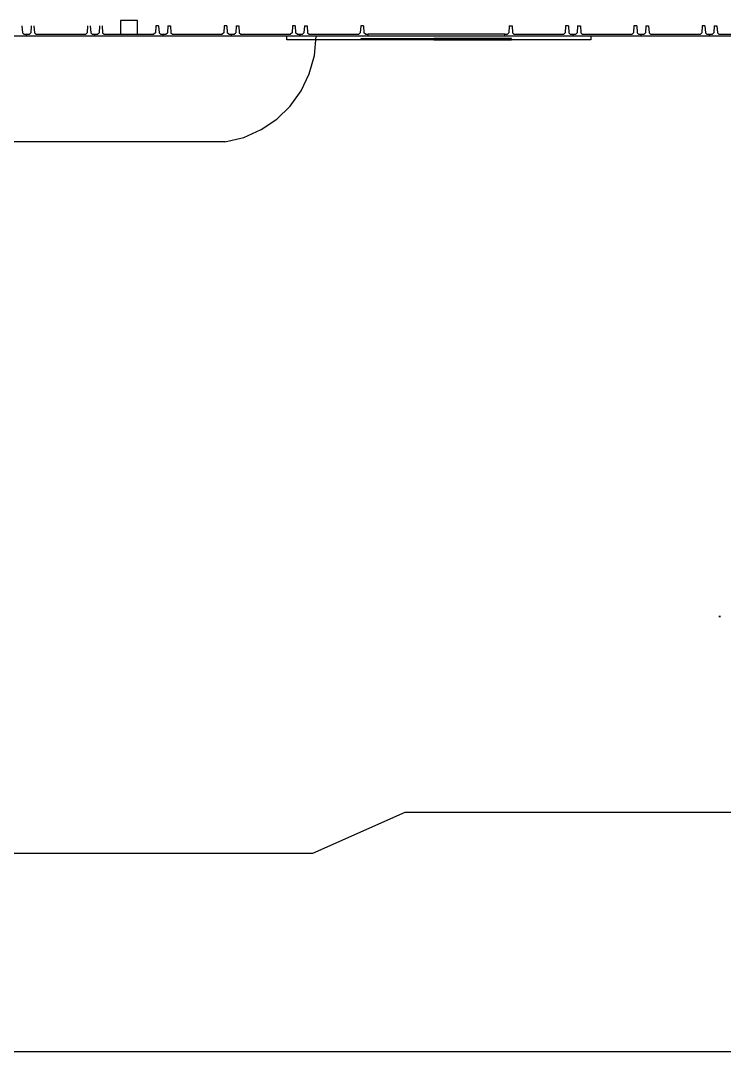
# Model space of a CAD drawing. Header units: metres. Extents: x 2 to 323, y -2 to 254.
# Drawn here: x 110.12 to 130.73, y 7.56 to 37.76 of the extents above; entities that cross this region are included whole.
import ezdxf

# ---------------------------------------------------------------- set-up
doc = ezdxf.new("R2010")
doc.units = ezdxf.units.M
doc.layers.add('REFERENCIA', color=7, linetype='Continuous')

msp = doc.modelspace()

# ---------------------------------------------------------------- linework, layer by layer
at = {"layer": 'REFERENCIA'}
for p, q in [((110.161, 37.611), (110.173, 37.401)), ((110.161, 37.611), (110.173, 37.401)), ((110.431, 37.611), (110.418, 37.401)), ((110.431, 37.611), (110.418, 37.401)), ((110.511, 37.611), (110.523, 37.401)), ((110.511, 37.611), (110.523, 37.401)), ((112.081, 37.611), (112.068, 37.401)), ((112.081, 37.611), (112.068, 37.401)), ((112.161, 37.611), (112.173, 37.401)), ((112.161, 37.611), (112.173, 37.401)), ((112.431, 37.611), (112.418, 37.401)), ((112.431, 37.611), (112.418, 37.401)), ((112.511, 37.611), (112.523, 37.401)), ((112.511, 37.611), (112.523, 37.401)), ((114.081, 37.611), (114.068, 37.401)), ((114.081, 37.611), (114.068, 37.401)), ((114.161, 37.611), (114.081, 37.611)), ((114.161, 37.611), (114.081, 37.611)), ((114.161, 37.611), (114.173, 37.401)), ((114.161, 37.611), (114.173, 37.401)), ((114.431, 37.611), (114.418, 37.401)), ((114.431, 37.611), (114.418, 37.401)), ((114.431, 37.611), (114.511, 37.611)), ((114.431, 37.611), (114.511, 37.611)), ((114.511, 37.611), (114.523, 37.401)), ((114.511, 37.611), (114.523, 37.401)), ((116.081, 37.611), (116.068, 37.401)), ((116.081, 37.611), (116.068, 37.401)), ((116.161, 37.611), (116.081, 37.611)), ((116.161, 37.611), (116.081, 37.611)), ((116.161, 37.611), (116.173, 37.401)), ((116.161, 37.611), (116.173, 37.401)), ((116.431, 37.611), (116.418, 37.401)), ((116.431, 37.611), (116.418, 37.401)), ((116.431, 37.611), (116.511, 37.611)), ((116.431, 37.611), (116.511, 37.611)), ((116.511, 37.611), (116.523, 37.401)), ((116.511, 37.611), (116.523, 37.401)), ((118.081, 37.611), (118.068, 37.401)), ((118.081, 37.611), (118.068, 37.401)), ((118.161, 37.611), (118.081, 37.611)), ((118.161, 37.611), (118.081, 37.611)), ((118.161, 37.611), (118.173, 37.401)), ((118.161, 37.611), (118.173, 37.401)), ((118.431, 37.611), (118.418, 37.401)), ((118.431, 37.611), (118.418, 37.401)), ((118.431, 37.611), (118.511, 37.611)), ((118.431, 37.611), (118.511, 37.611)), ((118.511, 37.611), (118.523, 37.401)), ((118.511, 37.611), (118.523, 37.401)), ((120.081, 37.611), (120.068, 37.401)), ((120.081, 37.611), (120.068, 37.401)), ((120.161, 37.611), (120.081, 37.611)), ((120.161, 37.611), (120.081, 37.611)), ((120.161, 37.611), (120.173, 37.401)), ((120.161, 37.611), (120.173, 37.401)), ((124.431, 37.611), (124.418, 37.401)), ((124.431, 37.611), (124.418, 37.401)), ((124.431, 37.611), (124.511, 37.611)), ((124.431, 37.611), (124.511, 37.611)), ((124.511, 37.611), (124.523, 37.401)), ((124.511, 37.611), (124.523, 37.401)), ((126.081, 37.611), (126.068, 37.401)), ((126.081, 37.611), (126.068, 37.401)), ((126.161, 37.611), (126.081, 37.611)), ((126.161, 37.611), (126.081, 37.611)), ((126.161, 37.611), (126.173, 37.401)), ((126.161, 37.611), (126.173, 37.401)), ((126.431, 37.611), (126.418, 37.401)), ((126.431, 37.611), (126.418, 37.401)), ((126.431, 37.611), (126.511, 37.611)), ((126.431, 37.611), (126.511, 37.611)), ((126.511, 37.611), (126.523, 37.401)), ((126.511, 37.611), (126.523, 37.401)), ((128.081, 37.611), (128.068, 37.401)), ((128.081, 37.611), (128.068, 37.401)), ((128.161, 37.611), (128.081, 37.611)), ((128.161, 37.611), (128.081, 37.611)), ((128.161, 37.611), (128.173, 37.401)), ((128.161, 37.611), (128.173, 37.401)), ((128.431, 37.611), (128.418, 37.401)), ((128.431, 37.611), (128.418, 37.401)), ((128.431, 37.611), (128.511, 37.611)), ((128.431, 37.611), (128.511, 37.611)), ((128.511, 37.611), (128.523, 37.401)), ((128.511, 37.611), (128.523, 37.401)), ((130.081, 37.611), (130.068, 37.401)), ((130.081, 37.611), (130.068, 37.401)), ((130.161, 37.611), (130.081, 37.611)), ((130.161, 37.611), (130.081, 37.611)), ((130.161, 37.611), (130.173, 37.401)), ((130.161, 37.611), (130.173, 37.401)), ((130.431, 37.611), (130.418, 37.401)), ((130.431, 37.611), (130.418, 37.401)), ((130.431, 37.611), (130.511, 37.611)), ((130.431, 37.611), (130.511, 37.611)), ((130.511, 37.611), (130.523, 37.401)), ((130.511, 37.611), (130.523, 37.401)), ((108.296, 37.311), (110.296, 37.311)), ((108.296, 37.311), (110.296, 37.311)), ((110.216, 37.361), (110.173, 37.401)), ((110.216, 37.361), (110.173, 37.401)), ((110.216, 37.361), (110.296, 37.361)), ((110.216, 37.361), (110.296, 37.361)), ((110.296, 37.311), (110.296, 37.361)), ((110.296, 37.361), (110.376, 37.361)), ((110.296, 37.311), (110.296, 37.361)), ((110.296, 37.311), (110.296, 37.361)), ((110.296, 37.361), (110.376, 37.361)), ((110.296, 37.311), (110.296, 37.361)), ((110.296, 37.311), (112.296, 37.311)), ((110.296, 37.311), (112.296, 37.311)), ((110.376, 37.361), (110.418, 37.401)), ((110.376, 37.361), (110.418, 37.401)), ((110.523, 37.401), (110.566, 37.361)), ((110.523, 37.401), (110.566, 37.361)), ((110.566, 37.361), (112.026, 37.361)), ((110.566, 37.361), (112.026, 37.361)), ((112.068, 37.401), (112.026, 37.361)), ((112.068, 37.401), (112.026, 37.361)), ((112.216, 37.361), (112.173, 37.401)), ((112.216, 37.361), (112.173, 37.401)), ((112.216, 37.361), (112.296, 37.361)), ((112.216, 37.361), (112.296, 37.361)), ((112.296, 37.311), (112.296, 37.361)), ((112.296, 37.311), (112.296, 37.361)), ((112.296, 37.361), (112.376, 37.361)), ((112.296, 37.311), (112.296, 37.361)), ((112.296, 37.311), (112.296, 37.361)), ((112.296, 37.361), (112.376, 37.361)), ((112.296, 37.311), (114.296, 37.311)), ((112.296, 37.311), (114.296, 37.311)), ((112.376, 37.361), (112.418, 37.401)), ((112.376, 37.361), (112.418, 37.401)), ((112.523, 37.401), (112.566, 37.361)), ((112.523, 37.401), (112.566, 37.361)), ((112.566, 37.361), (114.026, 37.361)), ((112.566, 37.361), (114.026, 37.361)), ((114.068, 37.401), (114.026, 37.361)), ((114.068, 37.401), (114.026, 37.361)), ((114.216, 37.361), (114.173, 37.401)), ((114.216, 37.361), (114.173, 37.401)), ((114.216, 37.361), (114.296, 37.361)), ((114.216, 37.361), (114.296, 37.361)), ((114.296, 37.311), (114.296, 37.361)), ((114.296, 37.361), (114.376, 37.361)), ((114.296, 37.311), (114.296, 37.361)), ((114.296, 37.311), (114.296, 37.361)), ((114.296, 37.361), (114.376, 37.361)), ((114.296, 37.311), (114.296, 37.361)), ((114.296, 37.311), (116.296, 37.311)), ((114.296, 37.311), (116.296, 37.311)), ((114.376, 37.361), (114.418, 37.401)), ((114.376, 37.361), (114.418, 37.401)), ((114.523, 37.401), (114.566, 37.361)), ((114.523, 37.401), (114.566, 37.361)), ((114.566, 37.361), (116.026, 37.361)), ((114.566, 37.361), (116.026, 37.361)), ((116.068, 37.401), (116.026, 37.361)), ((116.068, 37.401), (116.026, 37.361)), ((116.216, 37.361), (116.173, 37.401)), ((116.216, 37.361), (116.173, 37.401)), ((116.216, 37.361), (116.296, 37.361)), ((116.216, 37.361), (116.296, 37.361)), ((116.296, 37.311), (116.296, 37.361)), ((116.296, 37.361), (116.376, 37.361)), ((116.296, 37.311), (116.296, 37.361)), ((116.296, 37.311), (116.296, 37.361)), ((116.296, 37.361), (116.376, 37.361)), ((116.296, 37.311), (116.296, 37.361)), ((116.296, 37.311), (118.296, 37.311)), ((116.296, 37.311), (118.296, 37.311)), ((116.376, 37.361), (116.418, 37.401)), ((116.376, 37.361), (116.418, 37.401)), ((116.523, 37.401), (116.566, 37.361)), ((116.523, 37.401), (116.566, 37.361)), ((116.566, 37.361), (118.026, 37.361)), ((116.566, 37.361), (118.026, 37.361)), ((118.068, 37.401), (118.026, 37.361)), ((118.068, 37.401), (118.026, 37.361)), ((118.216, 37.361), (118.173, 37.401)), ((118.216, 37.361), (118.173, 37.401)), ((118.216, 37.361), (118.296, 37.361)), ((118.216, 37.361), (118.296, 37.361)), ((118.296, 37.311), (118.296, 37.361)), ((118.296, 37.361), (118.376, 37.361)), ((118.296, 37.311), (118.296, 37.361)), ((118.296, 37.311), (118.296, 37.361)), ((118.296, 37.361), (118.376, 37.361)), ((118.296, 37.311), (118.296, 37.361)), ((118.296, 37.311), (120.296, 37.311)), ((118.296, 37.311), (120.296, 37.311)), ((118.376, 37.361), (118.418, 37.401)), ((118.376, 37.361), (118.418, 37.401)), ((118.523, 37.401), (118.566, 37.361)), ((118.523, 37.401), (118.566, 37.361)), ((118.566, 37.361), (120.026, 37.361)), ((118.566, 37.361), (120.026, 37.361)), ((120.068, 37.401), (120.026, 37.361)), ((120.068, 37.401), (120.026, 37.361)), ((120.216, 37.361), (120.173, 37.401)), ((120.216, 37.361), (120.173, 37.401)), ((120.216, 37.361), (120.296, 37.361)), ((120.216, 37.361), (120.296, 37.361)), ((120.296, 37.311), (120.296, 37.361)), ((120.296, 37.311), (120.296, 37.361)), ((120.296, 37.311), (120.296, 37.361)), ((120.296, 37.311), (120.296, 37.361)), ((124.296, 37.361), (120.296, 37.361)), ((120.296, 37.311), (124.3, 37.311)), ((124.296, 37.311), (124.296, 37.361)), ((124.296, 37.361), (124.376, 37.361)), ((124.296, 37.311), (124.296, 37.361)), ((124.296, 37.361), (124.376, 37.361)), ((124.296, 37.311), (126.296, 37.311)), ((124.296, 37.311), (126.296, 37.311)), ((124.376, 37.361), (124.418, 37.401)), ((124.376, 37.361), (124.418, 37.401)), ((124.523, 37.401), (124.566, 37.361)), ((124.523, 37.401), (124.566, 37.361)), ((124.566, 37.361), (126.026, 37.361)), ((124.566, 37.361), (126.026, 37.361)), ((126.068, 37.401), (126.026, 37.361)), ((126.068, 37.401), (126.026, 37.361)), ((126.216, 37.361), (126.173, 37.401)), ((126.216, 37.361), (126.173, 37.401)), ((126.216, 37.361), (126.296, 37.361)), ((126.216, 37.361), (126.296, 37.361)), ((126.296, 37.311), (126.296, 37.361)), ((126.296, 37.361), (126.376, 37.361)), ((126.296, 37.311), (126.296, 37.361)), ((126.296, 37.311), (126.296, 37.361)), ((126.296, 37.361), (126.376, 37.361)), ((126.296, 37.311), (126.296, 37.361)), ((126.296, 37.311), (128.296, 37.311)), ((126.296, 37.311), (128.296, 37.311)), ((126.376, 37.361), (126.418, 37.401)), ((126.376, 37.361), (126.418, 37.401)), ((126.523, 37.401), (126.566, 37.361)), ((126.523, 37.401), (126.566, 37.361)), ((126.566, 37.361), (128.026, 37.361)), ((126.566, 37.361), (128.026, 37.361)), ((128.068, 37.401), (128.026, 37.361)), ((128.068, 37.401), (128.026, 37.361)), ((128.216, 37.361), (128.173, 37.401)), ((128.216, 37.361), (128.173, 37.401)), ((128.216, 37.361), (128.296, 37.361)), ((128.216, 37.361), (128.296, 37.361)), ((128.296, 37.311), (128.296, 37.361)), ((128.296, 37.311), (128.296, 37.361)), ((128.296, 37.361), (128.376, 37.361)), ((128.296, 37.311), (128.296, 37.361)), ((128.296, 37.311), (128.296, 37.361)), ((128.296, 37.361), (128.376, 37.361)), ((128.296, 37.311), (130.296, 37.311)), ((128.296, 37.311), (130.296, 37.311)), ((128.376, 37.361), (128.418, 37.401)), ((128.376, 37.361), (128.418, 37.401)), ((128.523, 37.401), (128.566, 37.361)), ((128.523, 37.401), (128.566, 37.361)), ((128.566, 37.361), (130.026, 37.361)), ((128.566, 37.361), (130.026, 37.361)), ((130.068, 37.401), (130.026, 37.361)), ((130.068, 37.401), (130.026, 37.361)), ((130.216, 37.361), (130.173, 37.401)), ((130.216, 37.361), (130.173, 37.401)), ((130.216, 37.361), (130.296, 37.361)), ((130.216, 37.361), (130.296, 37.361)), ((130.296, 37.311), (130.296, 37.361)), ((130.296, 37.361), (130.376, 37.361)), ((130.296, 37.311), (130.296, 37.361)), ((130.296, 37.311), (130.296, 37.361)), ((130.296, 37.361), (130.376, 37.361)), ((130.296, 37.311), (130.296, 37.361)), ((130.296, 37.311), (132.296, 37.311)), ((130.296, 37.311), (132.296, 37.311)), ((130.376, 37.361), (130.418, 37.401)), ((130.376, 37.361), (130.418, 37.401)), ((130.523, 37.401), (130.566, 37.361)), ((130.523, 37.401), (130.566, 37.361)), ((130.566, 37.361), (132.026, 37.361)), ((130.566, 37.361), (132.026, 37.361)), ((116.107, 34.21), (67.259, 34.21)), ((121.37, 14.561), (118.666, 13.361)), ((121.37, 14.561), (118.666, 13.361)), ((167.596, 14.561), (121.37, 14.561)), ((167.596, 14.561), (121.37, 14.561)), ((118.666, 13.361), (100.546, 13.361)), ((118.666, 13.361), (100.546, 13.361)), ((37.856, 7.561), (192.761, 7.561)), ((37.856, 7.561), (192.761, 7.561))]:
    msp.add_line(p, q, dxfattribs=at)
for points in [[(113.046, 37.361), (113.546, 37.361), (113.546, 37.761), (113.046, 37.761), (113.046, 37.361)], [(113.046, 37.361), (113.546, 37.361), (113.546, 37.761), (113.046, 37.761), (113.046, 37.361)], [(113.046, 37.361), (113.546, 37.361), (113.546, 37.761), (113.046, 37.761), (113.046, 37.361)], [(113.046, 37.361), (113.546, 37.361), (113.546, 37.761), (113.046, 37.761), (113.046, 37.361)], [(113.046, 37.361), (113.546, 37.361), (113.546, 37.761), (113.046, 37.761), (113.046, 37.361)], [(126.821, 37.201), (117.921, 37.201), (117.921, 37.311), (126.821, 37.311), (126.821, 37.201)], [(126.821, 37.201), (117.921, 37.201), (117.921, 37.311), (126.821, 37.311), (126.821, 37.201)], [(122.221, 37.201), (120.096, 37.201), (120.096, 37.241), (122.221, 37.241), (122.221, 37.201)], [(122.221, 37.201), (124.496, 37.201), (124.496, 37.241), (122.221, 37.241), (122.221, 37.201)], [(122.221, 37.201), (124.496, 37.201), (124.496, 37.241), (122.221, 37.241), (122.221, 37.201)], [(130.569, 20.307), (130.611, 20.307), (130.569, 20.307)]]:
    msp.add_lwpolyline(points, close=True, dxfattribs=at)
msp.add_lwpolyline([(116.097, 34.208), (116.655, 34.341), (117.167, 34.566), (117.623, 34.875), (118.016, 35.257), (118.336, 35.702), (118.574, 36.199), (118.722, 36.738), (118.771, 37.31)], dxfattribs=at)

doc.saveas('drawing.dxf')
